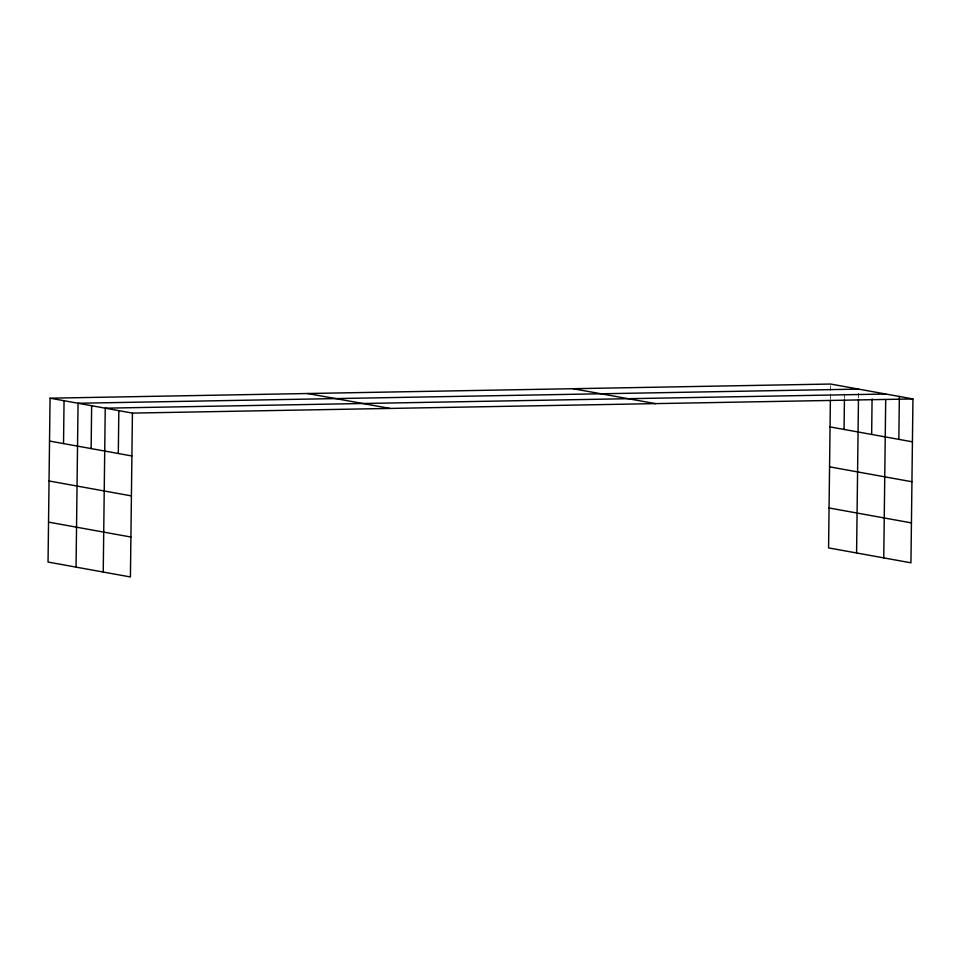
<?xml version="1.0" encoding="UTF-8"?>
<svg xmlns="http://www.w3.org/2000/svg" width="961" height="961" viewBox="0 0 961 961"><rect width="100%" height="100%" fill="white"/><g stroke="black" fill="none" stroke-linecap="round" stroke-linejoin="round"><path stroke-width="0.72" stroke-dasharray="4.8 3.6" d="M830.4 398.827L830.556 385.517M844.443 398.395L844.491 393.962M858.473 397.974L858.545 392.064"/><path stroke-width="1.44" d="M50.056 398.19L48.05 562.053L130.42 576.96L132.426 413.098L50.056 398.19L830.58 384.04L912.95 398.947L910.944 562.81L828.574 547.902L830.376 400.305M63.534 443.586L64.051 400.725M76.051 567.122L78.057 403.26L858.581 389.109M91.127 448.583L91.655 405.71M103.235 572.035L105.242 408.173L885.766 394.034M118.311 453.508L118.828 410.635M844.058 429.447L844.419 399.884M856.587 552.971L858.461 399.452M871.651 434.444L872.083 398.959M883.76 557.897L885.694 399.944M898.835 439.357L899.364 396.485M132.426 413.098L912.95 398.947M830.052 426.912L912.421 441.82M573.008 388.712L655.378 403.62M829.571 466.842L911.941 481.749M307.628 393.517L389.998 408.425M829.067 507.973L911.436 522.892M49.528 441.051L131.897 455.97M49.035 480.98L131.417 495.9M48.543 522.123L130.912 537.031"/></g></svg>
